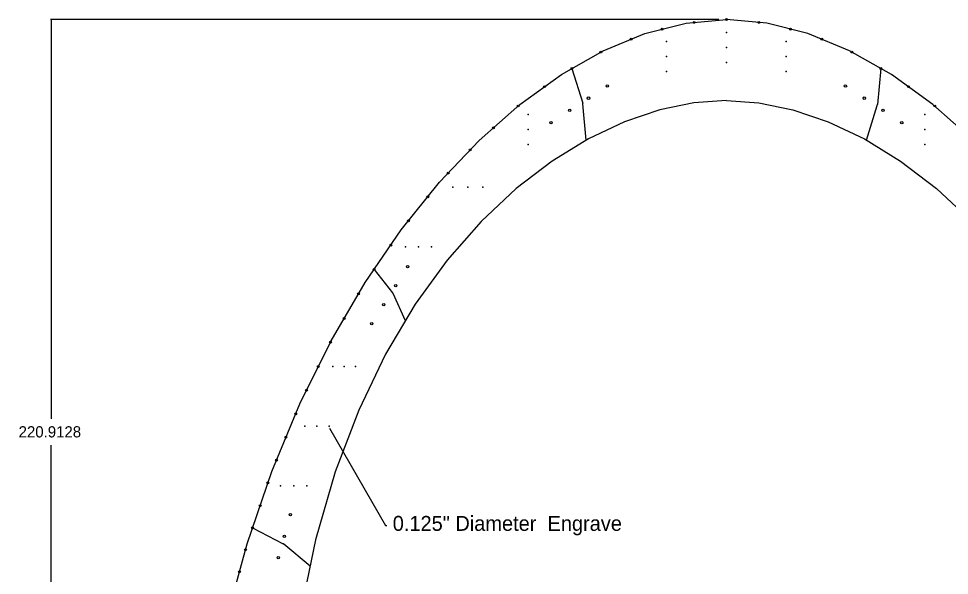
# Model space of a CAD drawing. Extents: x 2 to 431, y 2 to 326.
# Drawn here: x 22 to 271.2, y 177.2 to 326.4 of the extents above; entities that cross this region are included whole.
import ezdxf

# ---------------------------------------------------------------- set-up
doc = ezdxf.new("R2010")
doc.units = 0
doc.layers.get('0').update_dxf_attribs({"linetype": 'CONTINUOUS'})
doc.layers.get('DEFPOINTS').update_dxf_attribs({"linetype": 'CONTINUOUS'})
for name, color, linetype in [('ANNOTATION', 7, 'CONTINUOUS'), ('DRILLING', 3, 'CONTINUOUS'), ('ENGRAVE', 4, 'CONTINUOUS'), ('RIB_INDICATION', 1, 'CONTINUOUS')]:
    doc.layers.add(name, color=color, linetype=linetype)
doc.dimstyles.get("Standard").update_dxf_attribs({"dimtxt": 3, "dimasz": 0.18, "dimexe": 0.18, "dimexo": 2, "dimgap": 2, "dimtad": 0, "dimtih": 1, "dimtoh": 1, "dimzin": 0, "dimcen": 0.09, "dimazin": 3, "dimtfac": 1, "dimtofl": 0, "dimtmove": 0, "dimatfit": 3})

# ---------------------------------------------------------------- blocks, each defined once
blk = doc.blocks.new('*U198')
at = {"layer": 'ANNOTATION', "linetype": 'BYBLOCK'}
blk.add_line((120.19, 190.59), (120.55, 190.59), dxfattribs=at)
blk.add_lwpolyline([(105.22, 216.7), (120.19, 190.59)], dxfattribs=at)
at = {"layer": 'ANNOTATION'}
blk.add_solid([(105.19, 216.68), (105.13, 216.85), (105.24, 216.71)], dxfattribs=at)
blk.add_text(' 0.125" Diameter  Engrave', height=4, dxfattribs=at).set_placement((120.64, 189.16))
blk = doc.blocks.new('*U97')
at = {"layer": 'ENGRAVE'}
blk.add_point((0, 0), dxfattribs=at)
blk = doc.blocks.new('*U99')
at = {"layer": 'ENGRAVE', "color": 0, "linetype": 'BYBLOCK'}
for p in [(0, 0), (4, 0), (8, 0)]:
    blk.add_blockref('*U97', p, dxfattribs=at)
blk = doc.blocks.new('*U108')
at = {"layer": 'ENGRAVE'}
blk.add_point((0, 0), dxfattribs=at)
blk = doc.blocks.new('*U109')
at = {"layer": 'ENGRAVE', "color": 0, "linetype": 'BYBLOCK'}
for p in [(0, 0), (3.5, 0), (7, 0)]:
    blk.add_blockref('*U108', p, dxfattribs=at)
blk = doc.blocks.new('*U110')
at = {"layer": 'ENGRAVE'}
blk.add_point((0, 0), dxfattribs=at)
blk = doc.blocks.new('*U111')
at = {"layer": 'ENGRAVE', "color": 0, "linetype": 'BYBLOCK'}
for p in [(0, 0), (3.25, 0), (6.5, 0)]:
    blk.add_blockref('*U110', p, dxfattribs=at)
blk = doc.blocks.new('*U112')
at = {"layer": 'ENGRAVE'}
blk.add_point((0, 0), dxfattribs=at)
blk = doc.blocks.new('*U113')
at = {"layer": 'ENGRAVE', "color": 0, "linetype": 'BYBLOCK'}
for p in [(0, 0), (3, 0), (6, 0)]:
    blk.add_blockref('*U112', p, dxfattribs=at)
blk = doc.blocks.new('*U114')
at = {"layer": 'ENGRAVE'}
blk.add_point((0, 0), dxfattribs=at)
blk = doc.blocks.new('*U115')
at = {"layer": 'ENGRAVE', "color": 0, "linetype": 'BYBLOCK'}
for p in [(0, 0), (3.5, 0), (7, 0)]:
    blk.add_blockref('*U114', p, dxfattribs=at)
blk = doc.blocks.new('*U116')
at = {"layer": 'ENGRAVE'}
blk.add_point((0, 0), dxfattribs=at)
blk = doc.blocks.new('*U117')
at = {"layer": 'ENGRAVE', "color": 0, "linetype": 'BYBLOCK'}
for p in [(0, 0), (4, 0), (8, 0)]:
    blk.add_blockref('*U116', p, dxfattribs=at)
blk = doc.blocks.new('*U118')
at = {"layer": 'ENGRAVE'}
blk.add_point((0, 0), dxfattribs=at)
blk = doc.blocks.new('*U119')
at = {"layer": 'ENGRAVE', "color": 0, "linetype": 'BYBLOCK'}
for p in [(0, 0), (4, 0), (8, 0)]:
    blk.add_blockref('*U118', p, dxfattribs=at)
blk = doc.blocks.new('*U120')
at = {"layer": 'ENGRAVE'}
blk.add_point((0, 0), dxfattribs=at)
blk = doc.blocks.new('*U121')
at = {"layer": 'ENGRAVE', "color": 0, "linetype": 'BYBLOCK'}
for p in [(0, 0), (4, 0), (8, 0)]:
    blk.add_blockref('*U120', p, dxfattribs=at)
blk = doc.blocks.new('*U122')
at = {"layer": 'ENGRAVE'}
blk.add_point((0, 0), dxfattribs=at)
blk = doc.blocks.new('*U123')
at = {"layer": 'ENGRAVE', "color": 0, "linetype": 'BYBLOCK'}
for p in [(0, 0), (4, 0), (8, 0)]:
    blk.add_blockref('*U122', p, dxfattribs=at)
blk = doc.blocks.new('*U142')
at = {"layer": 'ENGRAVE'}
blk.add_point((0, 0), dxfattribs=at)
blk = doc.blocks.new('*U143')
at = {"layer": 'ENGRAVE', "color": 0, "linetype": 'BYBLOCK'}
for p in [(0, 0), (4, 0), (8, 0)]:
    blk.add_blockref('*U142', p, dxfattribs=at)
blk = doc.blocks.new('*U203')
at = {"color": 0}
blk.add_text('220.9128', height=3, dxfattribs=at).set_placement((21.96, 214.19))
blk = doc.blocks.new('*D191')
at = {"color": 0}
for p, q in [((209.46, 326.13), (30.46, 326.13)), ((30.64, 325.95), (30.64, 219.19)), ((30.64, 105.39), (30.64, 212.15)), ((66.67, 105.21), (30.46, 105.21))]:
    blk.add_line(p, q, dxfattribs=at)
for points in [[(30.61, 325.95), (30.67, 325.95), (30.64, 326.13)], [(30.61, 105.39), (30.67, 105.39), (30.64, 105.21)]]:
    blk.add_solid(points, dxfattribs=at)
at = {"layer": 'DEFPOINTS', "color": 0}
for p in [(30.64, 326.13), (211.46, 326.13), (68.67, 105.21)]:
    blk.add_point(p, dxfattribs=at)
blk.add_blockref('*U203', (0, 0))

msp = doc.modelspace()

# ---------------------------------------------------------------- linework, layer by layer
for p, q in [((170.117, 313.035), (172.985, 303.717)), ((252.794, 313.035), (251.878, 303.329)), ((173.941, 293.811), (173.025, 303.517)), ((248.97, 293.811), (251.838, 303.129)), ((117.121, 259.153), (122.099, 252.929)), ((125.515, 245.456), (122.229, 252.717)), ((84.591, 189.982), (92.756, 185.721)), ((99.997, 179.688), (92.936, 185.601))]:
    msp.add_line(p, q)
for points in [[(68.669, 105.213), (69.999, 120.866), (73.153, 143.525), (77.563, 165.147), (83.122, 185.672), (89.724, 205.043), (97.261, 223.201), (105.628, 240.088), (114.718, 255.644), (124.423, 269.812), (134.638, 282.532), (145.256, 293.746), (156.17, 303.396), (167.274, 311.423), (178.462, 317.768), (189.625, 322.372), (200.659, 325.178), (211.456, 326.126), (211.456, 326.126)], [(354.242, 105.213), (352.913, 120.866), (349.758, 143.525), (345.348, 165.147), (339.789, 185.672), (333.188, 205.043), (325.65, 223.201), (317.283, 240.088), (308.194, 255.644), (298.488, 269.812), (288.273, 282.532), (277.655, 293.746), (266.741, 303.396), (255.637, 311.423), (244.45, 317.768), (233.286, 322.372), (222.253, 325.178), (211.456, 326.126), (211.456, 326.126)], [(211.456, 304.419), (202.777, 303.802), (193.638, 301.916), (184.169, 298.714), (174.509, 294.159), (164.797, 288.213), (155.169, 280.845), (145.761, 272.021), (136.706, 261.71), (128.14, 249.88), (120.197, 236.498), (113.01, 221.533), (106.715, 204.952), (101.447, 186.725), (97.344, 166.819), (94.54, 145.205), (93.172, 121.822), (93.105, 105.193)], [(211.456, 304.419), (220.134, 303.802), (229.274, 301.916), (238.743, 298.714), (248.403, 294.159), (258.115, 288.213), (267.743, 280.845), (277.151, 272.021), (286.205, 261.71), (294.771, 249.88), (302.715, 236.498), (309.902, 221.533), (316.197, 204.952), (321.464, 186.725), (325.568, 166.819), (328.371, 145.205), (329.739, 121.822), (329.807, 105.193)]]:
    msp.add_lwpolyline(points)
for points in [[(173.025, 303.517, 0), (173.025, 303.519, 0), (173.025, 303.52, 0), (173.025, 303.522, 0), (173.024, 303.524, 0), (173.024, 303.525, 0), (173.024, 303.527, 0), (173.024, 303.528, 0), (173.024, 303.53, 0), (173.024, 303.532, 0), (173.023, 303.533, 0), (173.023, 303.535, 0), (173.023, 303.536, 0), (173.023, 303.538, 0), (173.023, 303.54, 0), (173.022, 303.541, 0), (173.022, 303.543, 0), (173.022, 303.544, 0), (173.022, 303.546, 0), (173.022, 303.548, 0), (173.021, 303.549, 0), (173.021, 303.551, 0), (173.021, 303.552, 0), (173.021, 303.554, 0), (173.021, 303.556, 0), (173.02, 303.557, 0), (173.02, 303.559, 0), (173.02, 303.56, 0), (173.02, 303.562, 0), (173.02, 303.563, 0), (173.019, 303.565, 0), (173.019, 303.567, 0), (173.019, 303.568, 0), (173.019, 303.57, 0), (173.018, 303.571, 0), (173.018, 303.573, 0), (173.018, 303.575, 0), (173.018, 303.576, 0), (173.017, 303.578, 0), (173.017, 303.579, 0), (173.017, 303.581, 0), (173.017, 303.583, 0), (173.016, 303.584, 0), (173.016, 303.586, 0), (173.016, 303.587, 0), (173.016, 303.589, 0), (173.015, 303.591, 0), (173.015, 303.592, 0), (173.015, 303.594, 0), (173.014, 303.595, 0), (173.014, 303.597, 0), (173.014, 303.598, 0), (173.014, 303.6, 0), (173.013, 303.602, 0), (173.013, 303.603, 0), (173.013, 303.605, 0), (173.012, 303.606, 0), (173.012, 303.608, 0), (173.012, 303.61, 0), (173.012, 303.611, 0), (173.011, 303.613, 0), (173.011, 303.614, 0), (173.011, 303.616, 0), (173.01, 303.617, 0), (173.01, 303.619, 0), (173.01, 303.621, 0), (173.009, 303.622, 0), (173.009, 303.624, 0), (173.009, 303.625, 0), (173.008, 303.627, 0), (173.008, 303.629, 0), (173.008, 303.63, 0), (173.007, 303.632, 0), (173.007, 303.633, 0), (173.007, 303.635, 0), (173.006, 303.636, 0), (173.006, 303.638, 0), (173.006, 303.64, 0), (173.005, 303.641, 0), (173.005, 303.643, 0), (173.005, 303.644, 0), (173.004, 303.646, 0), (173.004, 303.647, 0), (173.004, 303.649, 0), (173.003, 303.651, 0), (173.003, 303.652, 0), (173.002, 303.654, 0), (173.002, 303.655, 0), (173.002, 303.657, 0), (173.001, 303.658, 0), (173.001, 303.66, 0), (173.001, 303.662, 0), (173, 303.663, 0), (173, 303.665, 0), (172.999, 303.666, 0), (172.999, 303.668, 0), (172.999, 303.669, 0), (172.998, 303.671, 0), (172.998, 303.672, 0), (172.997, 303.674, 0), (172.997, 303.676, 0), (172.997, 303.677, 0), (172.996, 303.679, 0), (172.996, 303.68, 0), (172.995, 303.682, 0), (172.995, 303.683, 0), (172.995, 303.685, 0), (172.994, 303.686, 0), (172.994, 303.688, 0), (172.993, 303.69, 0), (172.993, 303.691, 0), (172.992, 303.693, 0), (172.992, 303.694, 0), (172.992, 303.696, 0), (172.991, 303.697, 0), (172.991, 303.699, 0), (172.99, 303.7, 0), (172.99, 303.702, 0), (172.989, 303.703, 0), (172.989, 303.705, 0), (172.988, 303.707, 0), (172.988, 303.708, 0), (172.987, 303.71, 0), (172.987, 303.711, 0), (172.987, 303.713, 0), (172.986, 303.714, 0), (172.986, 303.716, 0), (172.985, 303.717, 0)], [(251.838, 303.129, 0), (251.838, 303.131, 0), (251.839, 303.132, 0), (251.839, 303.134, 0), (251.84, 303.135, 0), (251.84, 303.137, 0), (251.841, 303.138, 0), (251.841, 303.14, 0), (251.842, 303.141, 0), (251.842, 303.143, 0), (251.843, 303.144, 0), (251.843, 303.146, 0), (251.843, 303.148, 0), (251.844, 303.149, 0), (251.844, 303.151, 0), (251.845, 303.152, 0), (251.845, 303.154, 0), (251.846, 303.155, 0), (251.846, 303.157, 0), (251.846, 303.158, 0), (251.847, 303.16, 0), (251.847, 303.161, 0), (251.848, 303.163, 0), (251.848, 303.165, 0), (251.849, 303.166, 0), (251.849, 303.168, 0), (251.849, 303.169, 0), (251.85, 303.171, 0), (251.85, 303.172, 0), (251.851, 303.174, 0), (251.851, 303.175, 0), (251.851, 303.177, 0), (251.852, 303.179, 0), (251.852, 303.18, 0), (251.853, 303.182, 0), (251.853, 303.183, 0), (251.853, 303.185, 0), (251.854, 303.186, 0), (251.854, 303.188, 0), (251.855, 303.19, 0), (251.855, 303.191, 0), (251.855, 303.193, 0), (251.856, 303.194, 0), (251.856, 303.196, 0), (251.856, 303.197, 0), (251.857, 303.199, 0), (251.857, 303.201, 0), (251.857, 303.202, 0), (251.858, 303.204, 0), (251.858, 303.205, 0), (251.858, 303.207, 0), (251.859, 303.208, 0), (251.859, 303.21, 0), (251.86, 303.212, 0), (251.86, 303.213, 0), (251.86, 303.215, 0), (251.861, 303.216, 0), (251.861, 303.218, 0), (251.861, 303.219, 0), (251.862, 303.221, 0), (251.862, 303.223, 0), (251.862, 303.224, 0), (251.862, 303.226, 0), (251.863, 303.227, 0), (251.863, 303.229, 0), (251.863, 303.23, 0), (251.864, 303.232, 0), (251.864, 303.234, 0), (251.864, 303.235, 0), (251.865, 303.237, 0), (251.865, 303.238, 0), (251.865, 303.24, 0), (251.866, 303.242, 0), (251.866, 303.243, 0), (251.866, 303.245, 0), (251.866, 303.246, 0), (251.867, 303.248, 0), (251.867, 303.249, 0), (251.867, 303.251, 0), (251.868, 303.253, 0), (251.868, 303.254, 0), (251.868, 303.256, 0), (251.868, 303.257, 0), (251.869, 303.259, 0), (251.869, 303.261, 0), (251.869, 303.262, 0), (251.869, 303.264, 0), (251.87, 303.265, 0), (251.87, 303.267, 0), (251.87, 303.269, 0), (251.87, 303.27, 0), (251.871, 303.272, 0), (251.871, 303.273, 0), (251.871, 303.275, 0), (251.871, 303.276, 0), (251.872, 303.278, 0), (251.872, 303.28, 0), (251.872, 303.281, 0), (251.872, 303.283, 0), (251.873, 303.284, 0), (251.873, 303.286, 0), (251.873, 303.288, 0), (251.873, 303.289, 0), (251.873, 303.291, 0), (251.874, 303.292, 0), (251.874, 303.294, 0), (251.874, 303.296, 0), (251.874, 303.297, 0), (251.874, 303.299, 0), (251.875, 303.3, 0), (251.875, 303.302, 0), (251.875, 303.304, 0), (251.875, 303.305, 0), (251.875, 303.307, 0), (251.876, 303.308, 0), (251.876, 303.31, 0), (251.876, 303.312, 0), (251.876, 303.313, 0), (251.876, 303.315, 0), (251.876, 303.316, 0), (251.877, 303.318, 0), (251.877, 303.32, 0), (251.877, 303.321, 0), (251.877, 303.323, 0), (251.877, 303.324, 0), (251.877, 303.326, 0), (251.878, 303.328, 0), (251.878, 303.329, 0)], [(122.229, 252.717, 0), (122.228, 252.719, 0), (122.227, 252.721, 0), (122.227, 252.722, 0), (122.226, 252.724, 0), (122.225, 252.726, 0), (122.224, 252.728, 0), (122.223, 252.73, 0), (122.222, 252.731, 0), (122.222, 252.733, 0), (122.221, 252.735, 0), (122.22, 252.737, 0), (122.219, 252.738, 0), (122.218, 252.74, 0), (122.217, 252.742, 0), (122.217, 252.744, 0), (122.216, 252.745, 0), (122.215, 252.747, 0), (122.214, 252.749, 0), (122.213, 252.751, 0), (122.212, 252.753, 0), (122.211, 252.754, 0), (122.21, 252.756, 0), (122.21, 252.758, 0), (122.209, 252.76, 0), (122.208, 252.761, 0), (122.207, 252.763, 0), (122.206, 252.765, 0), (122.205, 252.767, 0), (122.204, 252.768, 0), (122.203, 252.77, 0), (122.202, 252.772, 0), (122.201, 252.773, 0), (122.2, 252.775, 0), (122.2, 252.777, 0), (122.199, 252.779, 0), (122.198, 252.78, 0), (122.197, 252.782, 0), (122.196, 252.784, 0), (122.195, 252.786, 0), (122.194, 252.787, 0), (122.193, 252.789, 0), (122.192, 252.791, 0), (122.191, 252.792, 0), (122.19, 252.794, 0), (122.189, 252.796, 0), (122.188, 252.798, 0), (122.187, 252.799, 0), (122.186, 252.801, 0), (122.185, 252.803, 0), (122.184, 252.804, 0), (122.183, 252.806, 0), (122.182, 252.808, 0), (122.181, 252.81, 0), (122.18, 252.811, 0), (122.179, 252.813, 0), (122.178, 252.815, 0), (122.177, 252.816, 0), (122.176, 252.818, 0), (122.175, 252.82, 0), (122.174, 252.821, 0), (122.173, 252.823, 0), (122.172, 252.825, 0), (122.171, 252.826, 0), (122.17, 252.828, 0), (122.169, 252.83, 0), (122.168, 252.831, 0), (122.167, 252.833, 0), (122.166, 252.835, 0), (122.165, 252.836, 0), (122.164, 252.838, 0), (122.163, 252.84, 0), (122.162, 252.841, 0), (122.161, 252.843, 0), (122.16, 252.845, 0), (122.159, 252.846, 0), (122.158, 252.848, 0), (122.156, 252.85, 0), (122.155, 252.851, 0), (122.154, 252.853, 0), (122.153, 252.855, 0), (122.152, 252.856, 0), (122.151, 252.858, 0), (122.15, 252.86, 0), (122.149, 252.861, 0), (122.148, 252.863, 0), (122.147, 252.865, 0), (122.146, 252.866, 0), (122.144, 252.868, 0), (122.143, 252.869, 0), (122.142, 252.871, 0), (122.141, 252.873, 0), (122.14, 252.874, 0), (122.139, 252.876, 0), (122.138, 252.877, 0), (122.137, 252.879, 0), (122.135, 252.881, 0), (122.134, 252.882, 0), (122.133, 252.884, 0), (122.132, 252.886, 0), (122.131, 252.887, 0), (122.13, 252.889, 0), (122.129, 252.89, 0), (122.127, 252.892, 0), (122.126, 252.894, 0), (122.125, 252.895, 0), (122.124, 252.897, 0), (122.123, 252.898, 0), (122.122, 252.9, 0), (122.121, 252.901, 0), (122.119, 252.903, 0), (122.118, 252.905, 0), (122.117, 252.906, 0), (122.116, 252.908, 0), (122.115, 252.909, 0), (122.113, 252.911, 0), (122.112, 252.912, 0), (122.111, 252.914, 0), (122.11, 252.916, 0), (122.109, 252.917, 0), (122.107, 252.919, 0), (122.106, 252.92, 0), (122.105, 252.922, 0), (122.104, 252.923, 0), (122.103, 252.925, 0), (122.101, 252.926, 0), (122.1, 252.928, 0), (122.099, 252.929, 0)], [(92.936, 185.601, 0), (92.935, 185.602, 0), (92.933, 185.604, 0), (92.932, 185.605, 0), (92.931, 185.606, 0), (92.929, 185.607, 0), (92.928, 185.608, 0), (92.927, 185.609, 0), (92.925, 185.61, 0), (92.924, 185.611, 0), (92.923, 185.612, 0), (92.921, 185.613, 0), (92.92, 185.614, 0), (92.919, 185.615, 0), (92.918, 185.616, 0), (92.916, 185.618, 0), (92.915, 185.619, 0), (92.913, 185.62, 0), (92.912, 185.621, 0), (92.911, 185.622, 0), (92.909, 185.623, 0), (92.908, 185.624, 0), (92.907, 185.625, 0), (92.906, 185.626, 0), (92.904, 185.627, 0), (92.903, 185.628, 0), (92.901, 185.629, 0), (92.9, 185.63, 0), (92.899, 185.631, 0), (92.897, 185.632, 0), (92.896, 185.633, 0), (92.895, 185.634, 0), (92.893, 185.635, 0), (92.892, 185.636, 0), (92.891, 185.637, 0), (92.889, 185.638, 0), (92.888, 185.639, 0), (92.886, 185.64, 0), (92.885, 185.641, 0), (92.884, 185.642, 0), (92.882, 185.643, 0), (92.881, 185.644, 0), (92.879, 185.645, 0), (92.878, 185.646, 0), (92.877, 185.647, 0), (92.875, 185.648, 0), (92.874, 185.649, 0), (92.873, 185.65, 0), (92.871, 185.651, 0), (92.87, 185.652, 0), (92.868, 185.653, 0), (92.867, 185.654, 0), (92.866, 185.655, 0), (92.864, 185.656, 0), (92.863, 185.657, 0), (92.861, 185.658, 0), (92.86, 185.659, 0), (92.859, 185.66, 0), (92.857, 185.661, 0), (92.856, 185.662, 0), (92.854, 185.663, 0), (92.853, 185.664, 0), (92.852, 185.665, 0), (92.85, 185.666, 0), (92.849, 185.667, 0), (92.847, 185.668, 0), (92.846, 185.669, 0), (92.844, 185.669, 0), (92.843, 185.67, 0), (92.842, 185.671, 0), (92.84, 185.672, 0), (92.839, 185.673, 0), (92.837, 185.674, 0), (92.836, 185.675, 0), (92.835, 185.676, 0), (92.833, 185.677, 0), (92.832, 185.678, 0), (92.83, 185.679, 0), (92.829, 185.68, 0), (92.827, 185.681, 0), (92.826, 185.681, 0), (92.824, 185.682, 0), (92.823, 185.683, 0), (92.822, 185.684, 0), (92.82, 185.685, 0), (92.819, 185.686, 0), (92.817, 185.687, 0), (92.816, 185.688, 0), (92.814, 185.689, 0), (92.813, 185.69, 0), (92.811, 185.69, 0), (92.81, 185.691, 0), (92.808, 185.692, 0), (92.807, 185.693, 0), (92.805, 185.694, 0), (92.804, 185.695, 0), (92.803, 185.696, 0), (92.801, 185.697, 0), (92.8, 185.697, 0), (92.798, 185.698, 0), (92.797, 185.699, 0), (92.795, 185.7, 0), (92.794, 185.701, 0), (92.792, 185.702, 0), (92.791, 185.703, 0), (92.789, 185.703, 0), (92.788, 185.704, 0), (92.786, 185.705, 0), (92.785, 185.706, 0), (92.783, 185.707, 0), (92.782, 185.708, 0), (92.78, 185.708, 0), (92.779, 185.709, 0), (92.777, 185.71, 0), (92.776, 185.711, 0), (92.775, 185.712, 0), (92.773, 185.713, 0), (92.772, 185.713, 0), (92.77, 185.714, 0), (92.769, 185.715, 0), (92.767, 185.716, 0), (92.766, 185.717, 0), (92.764, 185.717, 0), (92.763, 185.718, 0), (92.761, 185.719, 0), (92.76, 185.72, 0), (92.758, 185.721, 0), (92.757, 185.721, 0)]]:
    msp.add_polyline3d(points)
at = {"layer": 'DRILLING'}
for centre in [(179.571, 308.335), (243.341, 308.335), (174.543, 305.061), (248.368, 305.061), (169.516, 301.786), (253.396, 301.786), (164.488, 298.511), (258.423, 298.511), (126.12, 259.917), (122.919, 254.842), (119.717, 249.768), (116.516, 244.693), (94.73, 193.499), (93.106, 187.723), (91.482, 181.947)]:
    msp.add_circle(centre, 0.323, dxfattribs=at)
at = {"layer": 'RIB_INDICATION'}
for centre in [(202.806, 325.366), (211.456, 326.126), (220.106, 325.366), (194.272, 323.554), (228.64, 323.554), (185.934, 320.849), (236.978, 320.849), (177.846, 317.418), (245.066, 317.418), (170.117, 313.035), (252.794, 313.035), (162.737, 308.143), (260.175, 308.143), (155.684, 302.966), (267.228, 302.966), (149.095, 297.14), (142.843, 291.197), (136.982, 285.008), (131.508, 278.634), (126.36, 272.224), (121.591, 265.678), (117.121, 259.153), (112.956, 252.629), (109.121, 246.065), (105.436, 239.699), (102.189, 233.148), (99.051, 226.813), (96.149, 220.521), (93.533, 214.22), (90.992, 208.099), (88.686, 201.997), (86.614, 195.916), (84.591, 189.982), (82.701, 184.115), (81.103, 178.215)]:
    msp.add_circle(centre, 0.25, dxfattribs=at)

# ---------------------------------------------------------------- block references
msp.add_blockref('*U198', (0, 0))
at = {"layer": 'ENGRAVE', "rotation": 270}
for name, p in [('*U121', (211.456, 322.613)), ('*U99', (195.456, 320.243)), ('*U119', (158.36, 300.66))]:
    msp.add_blockref(name, p, dxfattribs=at)
at = {"layer": 'ENGRAVE', "xscale": -1, "rotation": 90}
for name, p in [('*U123', (227.456, 320.243)), ('*U143', (264.552, 300.66))]:
    msp.add_blockref(name, p, dxfattribs=at)
at = {"layer": 'ENGRAVE'}
for name, p in [('*U117', (138.209, 281.213)), ('*U115', (125.515, 265.213)), ('*U113', (106.128, 233.213)), ('*U111', (98.565, 217.213)), ('*U109', (92.116, 201.213))]:
    msp.add_blockref(name, p, dxfattribs=at)

# ---------------------------------------------------------------- dimensions: what is measured, and where the dimension line sits
dim = msp.add_linear_dim(base=(30.636, 326.126), p1=(68.669, 105.213), p2=(211.456, 326.126), angle=90, dimstyle='Standard')
dim.commit()
dim.dimension.update_dxf_attribs({"geometry": '*D191', "text_midpoint": (30.636, 215.67)})

doc.saveas('drawing.dxf')
